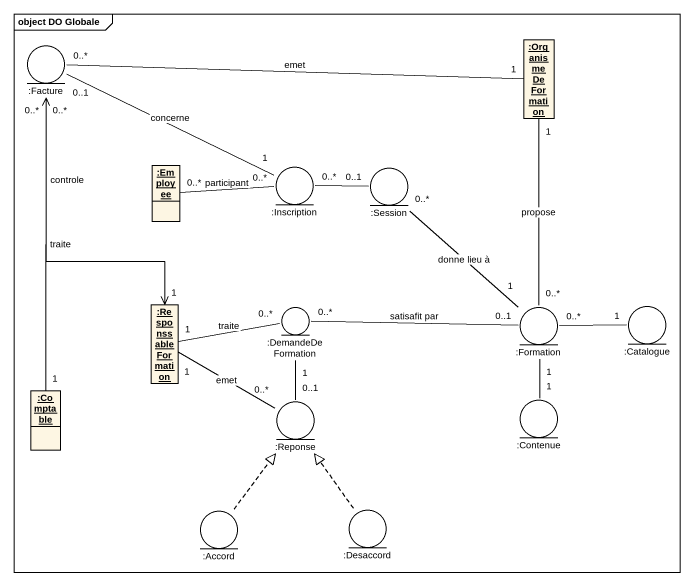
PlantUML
@startuml
mainframe object DO Globale
allowmixing
hide circle
hide empty members
entity ":Facture" as Facture
object ":OrganismeDeFormation" as OrganismeDeFormation
object ":Employee" as Employee
entity ":Inscription" as Inscription
entity ":Session" as Session
object ":ResponssableFormation" as ResponssableFormation
entity ":DemandeDeFormation" as DemandeDeFormation
entity ":Formation" as Formation
entity ":Catalogue" as Catalogue
object ":Comptable" as Comptable
entity ":Reponse" as Reponse
entity ":Contenue" as Contenue
entity ":Accord" as Accord
entity ":Desaccord" as Desaccord
Facture "0..*" -right- "1" OrganismeDeFormation : emet
Facture "0..1" -right- "1" Inscription : concerne
Facture "0..*" <--> "1" ResponssableFormation : controle
OrganismeDeFormation "1" -- "0..*" Formation : propose
Employee "0..*" -right- "0..*" Inscription : participant
Session "0..1" -left- "0..*" Inscription
Session "0..*" -- "1" Formation : donne lieu à
ResponssableFormation "1" -right- "0..*" DemandeDeFormation : traite
ResponssableFormation "1" -- "0..*" Reponse : emet
DemandeDeFormation "0..*" -right- "0..1" Formation : satisafit par
Formation "1" -- "1" Contenue
Catalogue "1" -left- "0..*" Formation
Comptable "1" -up- "0..*" Facture : traite
Reponse "0..1" -up- "1" DemandeDeFormation
Accord .up.|> Reponse
Desaccord .up.|> Reponse
@enduml
